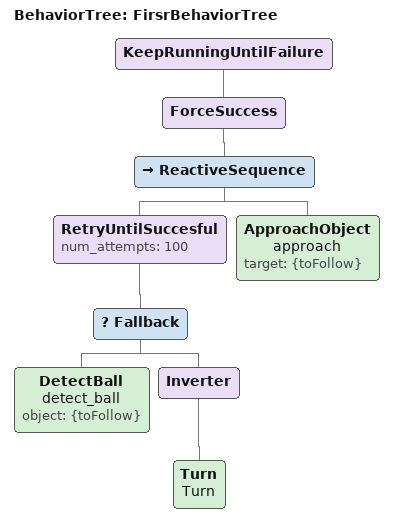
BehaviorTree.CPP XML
<root main_tree_to_execute="FirsrBehaviorTree">

    <BehaviorTree ID="FirsrBehaviorTree">
        <KeepRunningUntilFailure>
            <ForceSuccess>
                <ReactiveSequence>

                    <!-- Searchs the object -->
                    <RetryUntilSuccesful num_attempts="100">
                        <Fallback>
                            <DetectBall name="detect_ball" object="{toFollow}"/>
                            <Inverter>
                                <Turn name="Turn"/>
                            </Inverter>
                        </Fallback>
                    </RetryUntilSuccesful>

                    <ApproachObject name="approach" target="{toFollow}"/>

                </ReactiveSequence>
            </ForceSuccess>
        </KeepRunningUntilFailure>
    </BehaviorTree>

</root>
